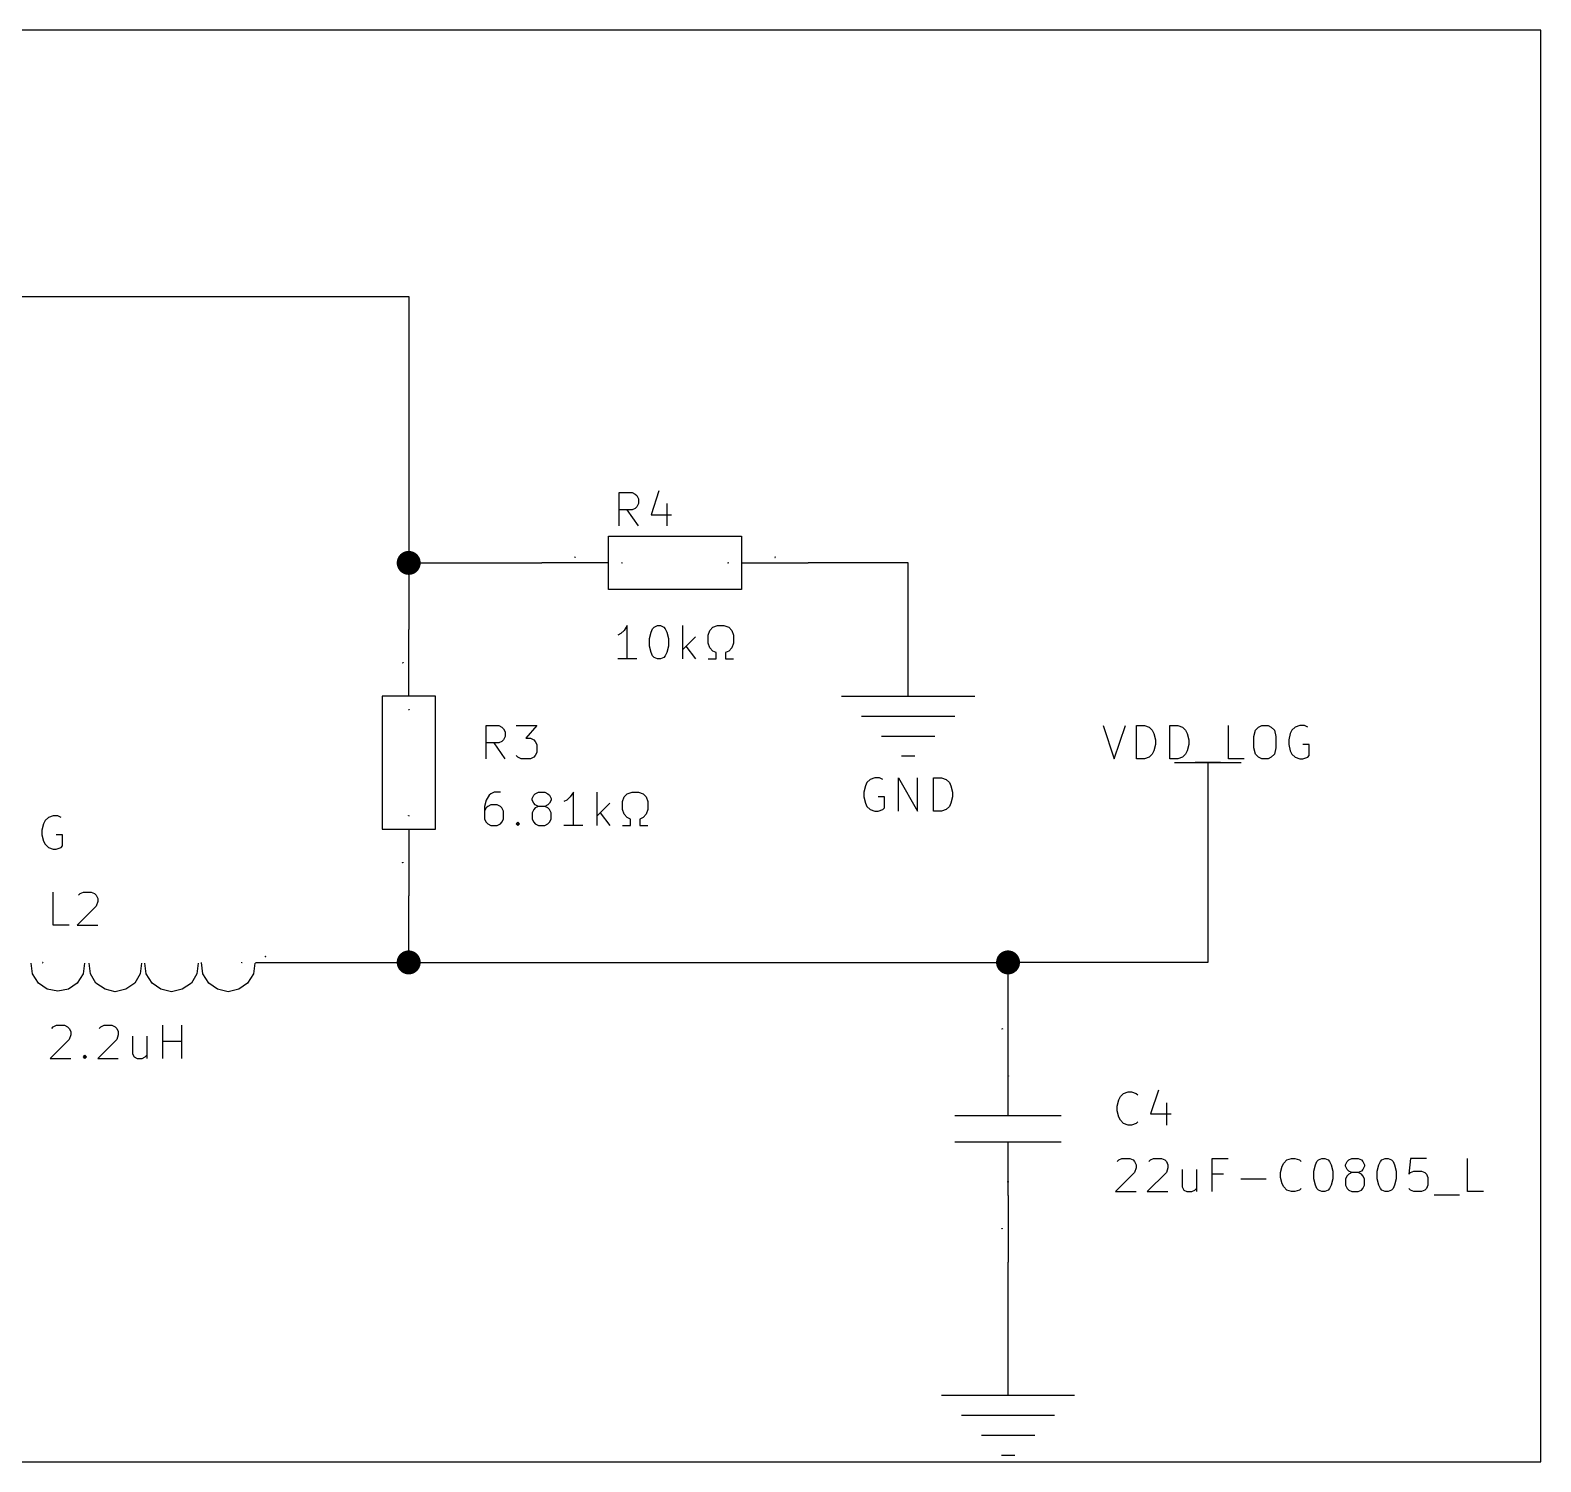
# Model space of a CAD drawing. Header units: millimetres. Extents: x 5 to 293, y -205 to -3.
# Drawn here: x 235.8 to 293.4, y -59.7 to -5.1 of the extents above; entities that cross this region are included whole.
import ezdxf

# ---------------------------------------------------------------- set-up
doc = ezdxf.new("R2010")
doc.units = ezdxf.units.MM
for name, color, linetype in [('GREENSIXTYFIVE', 129, 'CONTINUOUS'), ('LIGHTGREEN', 92, 'CONTINUOUS'), ('LIGHTMAGENTA', 212, 'CONTINUOUS'), ('LIGHTRED', 12, 'CONTINUOUS'), ('RED', 14, 'CONTINUOUS'), ('REDSIX', 19, 'CONTINUOUS')]:
    doc.layers.add(name, color=color, linetype=linetype)

msp = doc.modelspace()

# ---------------------------------------------------------------- linework, layer by layer
at = {"layer": 'GREENSIXTYFIVE', "linetype": 'CONTINUOUS'}
for p, q in [((258.2235, -23.9844), (258.2235, -22.7144)), ((258.2235, -22.7144), (258.7073, -22.7144)), ((258.2235, -23.9844), (258.2235, -22.7144)), ((258.2235, -22.7144), (258.7073, -22.7144)), ((258.7073, -22.7144), (258.8283, -22.7749)), ((258.7073, -22.7144), (258.8283, -22.7749)), ((258.8283, -22.7749), (258.8888, -22.8354)), ((258.8283, -22.7749), (258.8888, -22.8354)), ((258.8888, -22.8354), (258.9492, -22.9563)), ((258.8888, -22.8354), (258.9492, -22.9563)), ((258.9492, -22.9563), (258.9492, -23.1378)), ((258.9492, -22.9563), (258.9492, -23.1378)), ((259.7354, -22.654), (259.4331, -23.5611)), ((259.7354, -22.654), (259.4331, -23.5611)), ((258.7073, -23.3797), (258.2235, -23.3797)), ((258.7073, -23.3797), (258.2235, -23.3797)), ((258.9492, -23.9844), (258.5259, -23.3797)), ((258.9492, -23.9844), (258.5259, -23.3797)), ((258.8283, -23.3192), (258.7073, -23.3797)), ((258.8283, -23.3192), (258.7073, -23.3797)), ((258.8888, -23.2587), (258.8283, -23.3192)), ((258.8888, -23.2587), (258.8283, -23.3192)), ((258.9492, -23.1378), (258.8888, -23.2587)), ((258.9492, -23.1378), (258.8888, -23.2587)), ((259.4331, -23.5611), (260.2192, -23.5611)), ((259.4331, -23.5611), (260.2192, -23.5611)), ((260.0378, -23.1378), (260.0378, -23.9844)), ((260.0378, -23.1378), (260.0378, -23.9844)), ((258.3252, -25.3924), (258.3228, -25.3936)), ((258.3252, -25.3924), (258.3228, -25.3936)), ((258.3373, -25.4118), (258.3228, -25.4118)), ((258.3373, -25.4118), (258.3228, -25.4118)), ((258.3276, -25.39), (258.3252, -25.3924)), ((258.3276, -25.39), (258.3252, -25.3924)), ((258.33, -25.3864), (258.3276, -25.39)), ((258.33, -25.3864), (258.3276, -25.39)), ((258.33, -25.4118), (258.33, -25.3864)), ((258.33, -25.4118), (258.33, -25.3864)), ((262.3759, -25.3972), (262.3614, -25.4118)), ((262.3759, -25.3972), (262.3614, -25.4118)), ((262.3614, -25.4118), (262.3771, -25.4118)), ((262.3614, -25.4118), (262.3771, -25.4118)), ((262.3626, -25.3888), (262.3638, -25.3876)), ((262.3626, -25.3888), (262.3638, -25.3876)), ((262.3638, -25.3876), (262.3662, -25.3864)), ((262.3638, -25.3876), (262.3662, -25.3864)), ((262.3662, -25.3864), (262.3723, -25.3864)), ((262.3662, -25.3864), (262.3723, -25.3864)), ((262.3723, -25.3864), (262.3747, -25.3876)), ((262.3723, -25.3864), (262.3747, -25.3876)), ((262.3747, -25.3876), (262.3759, -25.3888)), ((262.3747, -25.3876), (262.3759, -25.3888)), ((262.3759, -25.3888), (262.3771, -25.3912)), ((262.3759, -25.3888), (262.3771, -25.3912)), ((262.3771, -25.3936), (262.3759, -25.3972)), ((262.3771, -25.3936), (262.3759, -25.3972)), ((262.3771, -25.3912), (262.3771, -25.3936)), ((262.3771, -25.3912), (262.3771, -25.3936)), ((258.284, -28.0968), (258.1631, -28.1573)), ((258.284, -28.0968), (258.1631, -28.1573)), ((258.405, -27.9759), (258.284, -28.0968)), ((258.405, -27.9759), (258.284, -28.0968)), ((258.5259, -27.7944), (258.405, -27.9759)), ((258.5259, -27.7944), (258.405, -27.9759)), ((258.5259, -29.0644), (258.5259, -27.7944)), ((258.5259, -29.0644), (258.5259, -27.7944)), ((259.3726, -28.2782), (259.433, -28.0363)), ((259.3726, -28.2782), (259.433, -28.0363)), ((259.433, -28.0363), (259.4935, -27.9154)), ((259.433, -28.0363), (259.4935, -27.9154)), ((259.4935, -27.9154), (259.554, -27.8549)), ((259.4935, -27.9154), (259.554, -27.8549)), ((259.554, -27.8549), (259.6749, -27.7944)), ((259.554, -27.8549), (259.6749, -27.7944)), ((259.6749, -27.7944), (259.7959, -27.7944)), ((259.6749, -27.7944), (259.7959, -27.7944)), ((259.7959, -27.7944), (259.9168, -27.8549)), ((259.7959, -27.7944), (259.9168, -27.8549)), ((259.9168, -27.8549), (259.9773, -27.9154)), ((259.9168, -27.8549), (259.9773, -27.9154)), ((259.9773, -27.9154), (260.0378, -28.0363)), ((259.9773, -27.9154), (260.0378, -28.0363)), ((260.0378, -28.0363), (260.0983, -28.2782)), ((260.0378, -28.0363), (260.0983, -28.2782)), ((260.6425, -29.0644), (260.6425, -27.7944)), ((260.6425, -29.0644), (260.6425, -27.7944)), ((261.1263, -28.2178), (260.6425, -28.7016)), ((261.1263, -28.2178), (260.6425, -28.7016)), ((261.6102, -28.1573), (261.6706, -27.9759)), ((261.6102, -28.1573), (261.6706, -27.9759)), ((261.6102, -28.4597), (261.6102, -28.1573)), ((261.6102, -28.4597), (261.6102, -28.1573)), ((261.6706, -27.9759), (261.7916, -27.8549)), ((261.6706, -27.9759), (261.7916, -27.8549)), ((261.7916, -27.8549), (261.973, -27.7944)), ((261.7916, -27.8549), (261.973, -27.7944)), ((261.973, -27.7944), (262.2149, -27.7944)), ((261.973, -27.7944), (262.2149, -27.7944)), ((262.2149, -27.7944), (262.3963, -27.8549)), ((262.2149, -27.7944), (262.3963, -27.8549)), ((262.3963, -27.8549), (262.5173, -27.9759)), ((262.3963, -27.8549), (262.5173, -27.9759)), ((262.5173, -27.9759), (262.5778, -28.1573)), ((262.5173, -27.9759), (262.5778, -28.1573)), ((262.5778, -28.1573), (262.5778, -28.4597)), ((262.5778, -28.1573), (262.5778, -28.4597)), ((259.3726, -28.5806), (259.3726, -28.2782)), ((259.3726, -28.5806), (259.3726, -28.2782)), ((259.433, -28.8225), (259.3726, -28.5806)), ((259.433, -28.8225), (259.3726, -28.5806)), ((260.0983, -28.5806), (260.0378, -28.8225)), ((260.0983, -28.5806), (260.0378, -28.8225)), ((260.0983, -28.2782), (260.0983, -28.5806)), ((260.0983, -28.2782), (260.0983, -28.5806)), ((260.7635, -28.5806), (261.1263, -29.0644)), ((260.7635, -28.5806), (261.1263, -29.0644)), ((261.6706, -28.6411), (261.6102, -28.4597)), ((261.6706, -28.6411), (261.6102, -28.4597)), ((261.7916, -28.762), (261.6706, -28.6411)), ((261.7916, -28.762), (261.6706, -28.6411)), ((261.9125, -28.8225), (261.7916, -28.762)), ((261.9125, -28.8225), (261.7916, -28.762)), ((262.3963, -28.762), (262.2754, -28.8225)), ((262.3963, -28.762), (262.2754, -28.8225)), ((262.5173, -28.6411), (262.3963, -28.762)), ((262.5173, -28.6411), (262.3963, -28.762)), ((262.5778, -28.4597), (262.5173, -28.6411)), ((262.5778, -28.4597), (262.5173, -28.6411)), ((258.8888, -29.0644), (258.1631, -29.0644)), ((258.8888, -29.0644), (258.1631, -29.0644)), ((259.4935, -28.9435), (259.433, -28.8225)), ((259.4935, -28.9435), (259.433, -28.8225)), ((259.554, -29.004), (259.4935, -28.9435)), ((259.554, -29.004), (259.4935, -28.9435)), ((259.6749, -29.0644), (259.554, -29.004)), ((259.6749, -29.0644), (259.554, -29.004)), ((259.7959, -29.0644), (259.6749, -29.0644)), ((259.7959, -29.0644), (259.6749, -29.0644)), ((259.9168, -29.004), (259.7959, -29.0644)), ((259.9168, -29.004), (259.7959, -29.0644)), ((259.9773, -28.9435), (259.9168, -29.004)), ((259.9773, -28.9435), (259.9168, -29.004)), ((260.0378, -28.8225), (259.9773, -28.9435)), ((260.0378, -28.8225), (259.9773, -28.9435)), ((261.6102, -29.0644), (261.9125, -29.0644)), ((261.6102, -29.0644), (261.9125, -29.0644)), ((261.9125, -29.0644), (261.9125, -28.8225)), ((261.9125, -29.0644), (261.9125, -28.8225)), ((262.2754, -28.8225), (262.2754, -29.0644)), ((262.2754, -28.8225), (262.2754, -29.0644)), ((262.2754, -29.0644), (262.5778, -29.0644)), ((262.2754, -29.0644), (262.5778, -29.0644)), ((250.2018, -31.0001), (250.1764, -31.0001)), ((250.1764, -31.0001), (250.18, -31.0025)), ((250.2018, -31.0001), (250.1764, -31.0001)), ((250.1764, -31.0001), (250.18, -31.0025)), ((250.18, -31.0025), (250.1824, -31.0049)), ((250.18, -31.0025), (250.1824, -31.0049)), ((250.1824, -31.0049), (250.1836, -31.0073)), ((250.1824, -31.0049), (250.1836, -31.0073)), ((250.2018, -30.9928), (250.2018, -31.0073)), ((250.2018, -30.9928), (250.2018, -31.0073)), ((253.1435, -32.8744), (253.1435, -31.6044)), ((253.1435, -31.6044), (253.6273, -31.6044)), ((253.1435, -32.8744), (253.1435, -31.6044)), ((253.1435, -31.6044), (253.6273, -31.6044)), ((253.6273, -31.6044), (253.7483, -31.6649)), ((253.6273, -31.6044), (253.7483, -31.6649)), ((253.7483, -31.6649), (253.8088, -31.7254)), ((253.7483, -31.6649), (253.8088, -31.7254)), ((254.2926, -31.6044), (255.0788, -31.6044)), ((254.2926, -31.6044), (255.0788, -31.6044)), ((255.0788, -31.6044), (254.6554, -32.0882)), ((255.0788, -31.6044), (254.6554, -32.0882)), ((276.6785, -31.6044), (277.1018, -32.8744)), ((277.1018, -32.8744), (277.5252, -31.6044)), ((277.9485, -32.8744), (277.9485, -31.6044)), ((277.9485, -31.6044), (278.2509, -31.6044)), ((278.2509, -31.6044), (278.4323, -31.6649)), ((278.4323, -31.6649), (278.5533, -31.7859)), ((279.2185, -32.8744), (279.2185, -31.6044)), ((279.2185, -31.6044), (279.5209, -31.6044)), ((279.5209, -31.6044), (279.7023, -31.6649)), ((279.7023, -31.6649), (279.8233, -31.7859)), ((281.4561, -32.8744), (281.4561, -31.6044)), ((282.4842, -31.7859), (282.6052, -31.6649)), ((282.6052, -31.6649), (282.7261, -31.6044)), ((282.7261, -31.6044), (282.968, -31.6044)), ((282.968, -31.6044), (283.089, -31.6649)), ((283.089, -31.6649), (283.2099, -31.7859)), ((283.9962, -31.6649), (283.8752, -31.7859)), ((284.1776, -31.6044), (283.9962, -31.6649)), ((284.359, -31.6044), (284.1776, -31.6044)), ((284.48, -31.6649), (284.359, -31.6044)), ((253.7483, -32.2092), (253.6273, -32.2697)), ((253.7483, -32.2092), (253.6273, -32.2697)), ((253.8088, -32.1487), (253.7483, -32.2092)), ((253.8088, -32.1487), (253.7483, -32.2092)), ((253.8088, -31.7254), (253.8692, -31.8463)), ((253.8088, -31.7254), (253.8692, -31.8463)), ((253.8692, -32.0278), (253.8088, -32.1487)), ((253.8692, -32.0278), (253.8088, -32.1487)), ((253.8692, -31.8463), (253.8692, -32.0278)), ((253.8692, -31.8463), (253.8692, -32.0278)), ((254.6554, -32.0882), (254.8369, -32.0882)), ((254.6554, -32.0882), (254.8369, -32.0882)), ((254.8369, -32.0882), (254.9578, -32.1487)), ((254.8369, -32.0882), (254.9578, -32.1487)), ((254.9578, -32.1487), (255.0183, -32.2092)), ((254.9578, -32.1487), (255.0183, -32.2092)), ((255.0183, -32.2092), (255.0788, -32.3301)), ((255.0183, -32.2092), (255.0788, -32.3301)), ((278.5533, -31.7859), (278.6138, -31.9068)), ((278.6138, -31.9068), (278.6742, -32.1487)), ((278.6742, -32.1487), (278.6742, -32.3301)), ((279.8233, -31.7859), (279.8838, -31.9068)), ((279.8838, -31.9068), (279.9442, -32.1487)), ((279.9442, -32.1487), (279.9442, -32.3301)), ((282.4238, -32.0278), (282.4842, -31.7859)), ((282.4238, -32.4511), (282.4238, -32.0278)), ((283.2099, -31.7859), (283.2704, -32.0278)), ((283.2704, -32.0278), (283.2704, -32.4511)), ((283.8147, -31.9068), (283.7543, -32.1487)), ((283.7543, -32.1487), (283.7543, -32.3301)), ((283.8752, -31.7859), (283.8147, -31.9068)), ((253.6273, -32.2697), (253.1435, -32.2697)), ((253.6273, -32.2697), (253.1435, -32.2697)), ((253.8692, -32.8744), (253.4459, -32.2697)), ((253.8692, -32.8744), (253.4459, -32.2697)), ((254.3531, -32.814), (254.2926, -32.7535)), ((254.3531, -32.814), (254.2926, -32.7535)), ((254.474, -32.8744), (254.3531, -32.814)), ((254.474, -32.8744), (254.3531, -32.814)), ((254.9578, -32.814), (254.8369, -32.8744)), ((254.9578, -32.814), (254.8369, -32.8744)), ((255.0183, -32.7535), (254.9578, -32.814)), ((255.0183, -32.7535), (254.9578, -32.814)), ((255.0788, -32.6325), (255.0183, -32.7535)), ((255.0788, -32.6325), (255.0183, -32.7535)), ((255.0788, -32.3301), (255.0788, -32.6325)), ((255.0788, -32.3301), (255.0788, -32.6325)), ((278.4323, -32.814), (278.2509, -32.8744)), ((278.5533, -32.693), (278.4323, -32.814)), ((278.6138, -32.572), (278.5533, -32.693)), ((278.6742, -32.3301), (278.6138, -32.572)), ((279.7023, -32.814), (279.5209, -32.8744)), ((279.8233, -32.693), (279.7023, -32.814)), ((279.8838, -32.572), (279.8233, -32.693)), ((279.9442, -32.3301), (279.8838, -32.572)), ((282.4842, -32.693), (282.4238, -32.4511)), ((282.6052, -32.814), (282.4842, -32.693)), ((282.7261, -32.8744), (282.6052, -32.814)), ((283.089, -32.814), (282.968, -32.8744)), ((283.2099, -32.693), (283.089, -32.814)), ((283.2704, -32.4511), (283.2099, -32.693)), ((283.7543, -32.3301), (283.8147, -32.572)), ((283.8147, -32.572), (283.8752, -32.693)), ((283.8752, -32.693), (283.9962, -32.814)), ((283.9962, -32.814), (284.1776, -32.8744)), ((284.5404, -32.3301), (284.2985, -32.3301)), ((284.2985, -32.8744), (284.48, -32.814)), ((284.48, -32.814), (284.5404, -32.7535)), ((284.5404, -32.7535), (284.5404, -32.3301)), ((254.8369, -32.8744), (254.474, -32.8744)), ((254.8369, -32.8744), (254.474, -32.8744)), ((278.2509, -32.8744), (277.9485, -32.8744)), ((279.5209, -32.8744), (279.2185, -32.8744)), ((280.1862, -32.9954), (281.1538, -32.9954)), ((282.0609, -32.8744), (281.4561, -32.8744)), ((282.968, -32.8744), (282.7261, -32.8744)), ((284.1776, -32.8744), (284.2985, -32.8744)), ((267.6071, -33.9016), (267.5467, -34.1435)), ((267.6676, -33.7807), (267.6071, -33.9016)), ((267.7886, -33.6597), (267.6676, -33.7807)), ((267.97, -33.5992), (267.7886, -33.6597)), ((268.1514, -33.5992), (267.97, -33.5992)), ((268.2724, -33.6597), (268.1514, -33.5992)), ((268.8771, -34.8692), (268.8771, -33.5992)), ((268.8771, -33.5992), (269.6028, -34.8692)), ((269.6028, -34.8692), (269.6028, -33.5992)), ((270.2076, -34.8692), (270.2076, -33.5992)), ((270.2076, -33.5992), (270.51, -33.5992)), ((270.51, -33.5992), (270.6914, -33.6597)), ((270.6914, -33.6597), (270.8124, -33.7807)), ((270.8124, -33.7807), (270.8729, -33.9016)), ((270.8729, -33.9016), (270.9333, -34.1435)), ((253.1435, -34.4468), (253.0831, -34.6887)), ((253.1435, -34.4468), (253.0831, -34.6887)), ((253.2645, -34.2654), (253.1435, -34.4468)), ((253.2645, -34.2654), (253.1435, -34.4468)), ((253.325, -34.2049), (253.2645, -34.2654)), ((253.325, -34.2049), (253.2645, -34.2654)), ((253.4459, -34.1444), (253.325, -34.2049)), ((253.4459, -34.1444), (253.325, -34.2049)), ((253.6878, -34.1444), (253.4459, -34.1444)), ((253.6878, -34.1444), (253.4459, -34.1444)), ((254.8974, -34.3863), (254.9578, -34.2654)), ((254.8974, -34.3863), (254.9578, -34.2654)), ((254.8974, -34.4468), (254.8974, -34.3863)), ((254.8974, -34.4468), (254.8974, -34.3863)), ((254.9578, -34.5678), (254.8974, -34.4468)), ((254.9578, -34.5678), (254.8974, -34.4468)), ((254.9578, -34.2654), (255.0183, -34.2049)), ((254.9578, -34.2654), (255.0183, -34.2049)), ((255.0183, -34.6282), (254.9578, -34.5678)), ((255.0183, -34.6282), (254.9578, -34.5678)), ((255.0183, -34.2049), (255.1393, -34.1444)), ((255.0183, -34.2049), (255.1393, -34.1444)), ((255.1393, -34.1444), (255.3812, -34.1444)), ((255.1393, -34.1444), (255.3812, -34.1444)), ((255.3812, -34.1444), (255.5021, -34.2049)), ((255.3812, -34.1444), (255.5021, -34.2049)), ((255.5021, -34.2049), (255.5626, -34.2654)), ((255.5021, -34.2049), (255.5626, -34.2654)), ((255.5626, -34.5678), (255.5021, -34.6282)), ((255.5626, -34.5678), (255.5021, -34.6282)), ((255.5626, -34.2654), (255.6231, -34.3863)), ((255.5626, -34.2654), (255.6231, -34.3863)), ((255.6231, -34.4468), (255.5626, -34.5678)), ((255.6231, -34.4468), (255.5626, -34.5678)), ((255.6231, -34.3863), (255.6231, -34.4468)), ((255.6231, -34.3863), (255.6231, -34.4468)), ((256.2278, -34.4468), (256.1069, -34.5073)), ((256.2278, -34.4468), (256.1069, -34.5073)), ((256.3488, -34.3259), (256.2278, -34.4468)), ((256.3488, -34.3259), (256.2278, -34.4468)), ((256.4697, -34.1444), (256.3488, -34.3259)), ((256.4697, -34.1444), (256.3488, -34.3259)), ((256.4697, -35.4144), (256.4697, -34.1444)), ((256.4697, -35.4144), (256.4697, -34.1444)), ((257.3768, -35.4144), (257.3768, -34.1444)), ((257.3768, -35.4144), (257.3768, -34.1444)), ((257.8606, -34.5678), (257.3768, -35.0516)), ((257.8606, -34.5678), (257.3768, -35.0516)), ((258.3445, -34.5073), (258.4049, -34.3259)), ((258.3445, -34.5073), (258.4049, -34.3259)), ((258.3445, -34.8097), (258.3445, -34.5073)), ((258.3445, -34.8097), (258.3445, -34.5073)), ((258.4049, -34.3259), (258.5259, -34.2049)), ((258.4049, -34.3259), (258.5259, -34.2049)), ((258.5259, -34.2049), (258.7073, -34.1444)), ((258.5259, -34.2049), (258.7073, -34.1444)), ((258.7073, -34.1444), (258.9492, -34.1444)), ((258.7073, -34.1444), (258.9492, -34.1444)), ((258.9492, -34.1444), (259.1306, -34.2049)), ((258.9492, -34.1444), (259.1306, -34.2049)), ((259.1306, -34.2049), (259.2516, -34.3259)), ((259.1306, -34.2049), (259.2516, -34.3259)), ((259.2516, -34.3259), (259.3121, -34.5073)), ((259.2516, -34.3259), (259.3121, -34.5073)), ((259.3121, -34.5073), (259.3121, -34.8097)), ((259.3121, -34.5073), (259.3121, -34.8097)), ((267.5467, -34.1435), (267.5467, -34.3249)), ((267.5467, -34.3249), (267.6071, -34.5668)), ((267.6071, -34.5668), (267.6676, -34.6878)), ((268.3328, -34.3249), (268.0909, -34.3249)), ((268.3328, -34.7483), (268.3328, -34.3249)), ((270.8729, -34.5668), (270.8124, -34.6878)), ((270.9333, -34.3249), (270.8729, -34.5668)), ((270.9333, -34.1435), (270.9333, -34.3249)), ((250.1764, -35.0374), (250.1776, -35.035)), ((250.1764, -35.0374), (250.1776, -35.035)), ((250.1764, -35.0435), (250.1764, -35.0374)), ((250.1764, -35.0435), (250.1764, -35.0374)), ((250.1776, -35.0459), (250.1764, -35.0435)), ((250.1776, -35.0459), (250.1764, -35.0435)), ((250.1776, -35.035), (250.1788, -35.0338)), ((250.1776, -35.035), (250.1788, -35.0338)), ((250.1788, -35.0471), (250.1776, -35.0459)), ((250.1788, -35.0471), (250.1776, -35.0459)), ((250.1788, -35.0338), (250.1812, -35.0326)), ((250.1788, -35.0338), (250.1812, -35.0326)), ((250.1812, -35.0326), (250.1836, -35.0326)), ((250.1812, -35.0326), (250.1836, -35.0326)), ((250.1836, -35.0326), (250.1872, -35.0338)), ((250.1836, -35.0326), (250.1872, -35.0338)), ((250.1872, -35.0338), (250.2018, -35.0483)), ((250.1872, -35.0338), (250.2018, -35.0483)), ((250.2018, -35.0483), (250.2018, -35.0326)), ((250.2018, -35.0483), (250.2018, -35.0326)), ((253.0831, -34.6887), (253.0831, -35.1725)), ((253.0831, -34.6887), (253.0831, -35.1725)), ((253.1435, -34.7492), (253.0831, -34.8701)), ((253.1435, -34.7492), (253.0831, -34.8701)), ((253.204, -34.6887), (253.1435, -34.7492)), ((253.204, -34.6887), (253.1435, -34.7492)), ((253.325, -34.6282), (253.204, -34.6887)), ((253.325, -34.6282), (253.204, -34.6887)), ((253.5669, -34.6282), (253.325, -34.6282)), ((253.5669, -34.6282), (253.325, -34.6282)), ((253.6878, -34.6887), (253.5669, -34.6282)), ((253.6878, -34.6887), (253.5669, -34.6282)), ((253.7483, -34.7492), (253.6878, -34.6887)), ((253.7483, -34.7492), (253.6878, -34.6887)), ((253.8088, -34.8701), (253.7483, -34.7492)), ((253.8088, -34.8701), (253.7483, -34.7492)), ((253.8088, -35.1725), (253.8088, -34.8701)), ((253.8088, -35.1725), (253.8088, -34.8701)), ((254.9578, -34.8097), (254.8974, -34.9306)), ((254.9578, -34.8097), (254.8974, -34.9306)), ((254.8974, -34.9306), (254.8974, -35.1725)), ((254.8974, -34.9306), (254.8974, -35.1725)), ((255.0183, -34.7492), (254.9578, -34.8097)), ((255.0183, -34.7492), (254.9578, -34.8097)), ((255.1393, -34.6887), (255.0183, -34.6282)), ((255.1393, -34.6887), (255.0183, -34.6282)), ((255.1393, -34.6887), (255.0183, -34.7492)), ((255.1393, -34.6887), (255.0183, -34.7492)), ((255.3812, -34.6887), (255.1393, -34.6887)), ((255.3812, -34.6887), (255.1393, -34.6887)), ((255.5021, -34.6282), (255.3812, -34.6887)), ((255.5021, -34.6282), (255.3812, -34.6887)), ((255.5021, -34.7492), (255.3812, -34.6887)), ((255.5021, -34.7492), (255.3812, -34.6887)), ((255.5626, -34.8097), (255.5021, -34.7492)), ((255.5626, -34.8097), (255.5021, -34.7492)), ((255.6231, -34.9306), (255.5626, -34.8097)), ((255.6231, -34.9306), (255.5626, -34.8097)), ((255.6231, -35.1725), (255.6231, -34.9306)), ((255.6231, -35.1725), (255.6231, -34.9306)), ((257.4978, -34.9306), (257.8606, -35.4144)), ((257.4978, -34.9306), (257.8606, -35.4144)), ((258.4049, -34.9911), (258.3445, -34.8097)), ((258.4049, -34.9911), (258.3445, -34.8097)), ((258.5259, -35.112), (258.4049, -34.9911)), ((258.5259, -35.112), (258.4049, -34.9911)), ((258.6468, -35.1725), (258.5259, -35.112)), ((258.6468, -35.1725), (258.5259, -35.112)), ((259.1306, -35.112), (259.0097, -35.1725)), ((259.1306, -35.112), (259.0097, -35.1725)), ((259.2516, -34.9911), (259.1306, -35.112)), ((259.2516, -34.9911), (259.1306, -35.112)), ((259.3121, -34.8097), (259.2516, -34.9911)), ((259.3121, -34.8097), (259.2516, -34.9911)), ((267.6676, -34.6878), (267.7886, -34.8088)), ((267.7886, -34.8088), (267.97, -34.8692)), ((267.97, -34.8692), (268.0909, -34.8692)), ((268.0909, -34.8692), (268.2724, -34.8088)), ((268.2724, -34.8088), (268.3328, -34.7483)), ((270.51, -34.8692), (270.2076, -34.8692)), ((270.6914, -34.8088), (270.51, -34.8692)), ((270.8124, -34.6878), (270.6914, -34.8088)), ((253.0831, -35.1725), (253.1435, -35.2935)), ((253.0831, -35.1725), (253.1435, -35.2935)), ((253.1435, -35.2935), (253.204, -35.354)), ((253.1435, -35.2935), (253.204, -35.354)), ((253.204, -35.354), (253.325, -35.4144)), ((253.204, -35.354), (253.325, -35.4144)), ((253.325, -35.4144), (253.5669, -35.4144)), ((253.325, -35.4144), (253.5669, -35.4144)), ((253.5669, -35.4144), (253.6878, -35.354)), ((253.5669, -35.4144), (253.6878, -35.354)), ((253.6878, -35.354), (253.7483, -35.2935)), ((253.6878, -35.354), (253.7483, -35.2935)), ((253.7483, -35.2935), (253.8088, -35.1725)), ((253.7483, -35.2935), (253.8088, -35.1725)), ((254.2926, -35.354), (254.353, -35.2935)), ((254.2926, -35.354), (254.353, -35.2935)), ((254.353, -35.4144), (254.2926, -35.354)), ((254.353, -35.4144), (254.2926, -35.354)), ((254.353, -35.2935), (254.4135, -35.354)), ((254.353, -35.2935), (254.353, -35.4144)), ((254.353, -35.2935), (254.4135, -35.354)), ((254.353, -35.2935), (254.353, -35.4144)), ((254.4135, -35.354), (254.353, -35.4144)), ((254.4135, -35.354), (254.353, -35.4144)), ((254.8974, -35.1725), (254.9578, -35.2935)), ((254.8974, -35.1725), (254.9578, -35.2935)), ((254.9578, -35.2935), (255.0183, -35.354)), ((254.9578, -35.2935), (255.0183, -35.354)), ((255.0183, -35.354), (255.1393, -35.4144)), ((255.0183, -35.354), (255.1393, -35.4144)), ((255.1393, -35.4144), (255.3812, -35.4144)), ((255.1393, -35.4144), (255.3812, -35.4144)), ((255.3812, -35.4144), (255.5021, -35.354)), ((255.3812, -35.4144), (255.5021, -35.354)), ((255.5021, -35.354), (255.5626, -35.2935)), ((255.5021, -35.354), (255.5626, -35.2935)), ((255.5626, -35.2935), (255.6231, -35.1725)), ((255.5626, -35.2935), (255.6231, -35.1725)), ((256.8326, -35.4144), (256.1069, -35.4144)), ((256.8326, -35.4144), (256.1069, -35.4144)), ((258.3445, -35.4144), (258.6468, -35.4144)), ((258.3445, -35.4144), (258.6468, -35.4144)), ((258.6468, -35.4144), (258.6468, -35.1725)), ((258.6468, -35.4144), (258.6468, -35.1725)), ((259.0097, -35.1725), (259.0097, -35.4144)), ((259.0097, -35.1725), (259.0097, -35.4144)), ((259.0097, -35.4144), (259.3121, -35.4144)), ((259.0097, -35.4144), (259.3121, -35.4144)), ((236.6335, -39.2244), (236.6335, -37.9544)), ((237.6012, -38.0754), (237.6616, -38.0149)), ((237.6616, -38.0149), (237.7826, -37.9544)), ((237.7826, -37.9544), (238.085, -37.9544)), ((238.085, -37.9544), (238.2059, -38.0149)), ((238.2059, -38.0149), (238.2664, -38.0754)), ((238.2664, -38.4987), (237.5407, -39.2244)), ((238.2664, -38.0754), (238.3269, -38.1963)), ((238.3269, -38.3173), (238.2664, -38.4987)), ((238.3269, -38.1963), (238.3269, -38.3173)), ((237.2383, -39.2244), (236.6335, -39.2244)), ((237.5407, -39.2244), (238.3269, -39.2244)), ((236.2381, -40.6372), (236.2236, -40.6518)), ((236.2236, -40.6518), (236.2393, -40.6518)), ((236.2248, -40.6288), (236.226, -40.6276)), ((236.226, -40.6276), (236.2284, -40.6264)), ((236.2284, -40.6264), (236.2345, -40.6264)), ((236.2345, -40.6264), (236.2369, -40.6276)), ((236.2369, -40.6276), (236.2381, -40.6288)), ((236.2381, -40.6288), (236.2393, -40.6312)), ((236.2393, -40.6336), (236.2381, -40.6372)), ((236.2393, -40.6312), (236.2393, -40.6336)), ((243.823, -40.6324), (243.8206, -40.6336)), ((243.8351, -40.6518), (243.8206, -40.6518)), ((243.8254, -40.63), (243.823, -40.6324)), ((243.8278, -40.6264), (243.8254, -40.63)), ((243.8278, -40.6518), (243.8278, -40.6264)), ((236.5731, -43.1554), (236.6335, -43.0949)), ((236.6335, -43.0949), (236.7545, -43.0344)), ((236.7545, -43.0344), (237.0569, -43.0344)), ((237.0569, -43.0344), (237.1778, -43.0949)), ((237.1778, -43.0949), (237.2383, -43.1554)), ((237.2383, -43.1554), (237.2988, -43.2763)), ((238.3874, -43.1554), (238.4478, -43.0949)), ((238.4478, -43.0949), (238.5688, -43.0344)), ((238.5688, -43.0344), (238.8712, -43.0344)), ((238.8712, -43.0344), (238.9921, -43.0949)), ((238.9921, -43.0949), (239.0526, -43.1554)), ((239.0526, -43.1554), (239.1131, -43.2763)), ((240.8063, -44.3044), (240.8063, -43.0344)), ((241.532, -44.3044), (241.532, -43.0344)), ((237.2383, -43.5787), (236.5126, -44.3044)), ((237.2988, -43.3973), (237.2383, -43.5787)), ((237.2988, -43.2763), (237.2988, -43.3973)), ((239.0526, -43.5787), (238.3269, -44.3044)), ((239.1131, -43.3973), (239.0526, -43.5787)), ((239.1131, -43.2763), (239.1131, -43.3973)), ((239.6573, -43.4578), (239.6573, -44.123)), ((240.2016, -43.4578), (240.2016, -44.3044)), ((240.8063, -43.6392), (241.532, -43.6392)), ((236.5126, -44.3044), (237.2988, -44.3044)), ((237.7826, -44.244), (237.843, -44.1835)), ((237.843, -44.3044), (237.7826, -44.244)), ((237.843, -44.1835), (237.9035, -44.244)), ((237.843, -44.1835), (237.843, -44.3044)), ((237.9035, -44.244), (237.843, -44.3044)), ((238.3269, -44.3044), (239.1131, -44.3044)), ((239.6573, -44.123), (239.7178, -44.244)), ((239.7178, -44.244), (239.8388, -44.3044)), ((239.8388, -44.3044), (240.0202, -44.3044)), ((240.0202, -44.3044), (240.1411, -44.244)), ((240.1411, -44.244), (240.2016, -44.1835)), ((273.0618, -44.9701), (273.0364, -44.9701)), ((273.0364, -44.9701), (273.04, -44.9725)), ((273.04, -44.9725), (273.0424, -44.9749)), ((273.0424, -44.9749), (273.0436, -44.9773)), ((273.0618, -44.9628), (273.0618, -44.9773)), ((278.7854, -45.514), (278.4831, -46.4211)), ((277.2131, -46.1187), (277.2735, -45.8768)), ((277.2735, -45.8768), (277.334, -45.7559)), ((277.334, -45.7559), (277.455, -45.6349)), ((277.455, -45.6349), (277.6364, -45.5744)), ((277.6364, -45.5744), (277.7573, -45.5744)), ((277.7573, -45.5744), (277.9388, -45.6349)), ((277.9388, -45.6349), (277.9992, -45.6954)), ((279.0878, -45.9978), (279.0878, -46.8444)), ((277.2131, -46.3001), (277.2131, -46.1187)), ((277.2735, -46.542), (277.2131, -46.3001)), ((277.334, -46.663), (277.2735, -46.542)), ((277.455, -46.784), (277.334, -46.663)), ((278.4831, -46.4211), (279.2692, -46.4211)), ((277.6364, -46.8444), (277.455, -46.784)), ((277.7573, -46.8444), (277.6364, -46.8444)), ((277.9388, -46.784), (277.7573, -46.8444)), ((277.9992, -46.7235), (277.9388, -46.784)), ((277.2131, -48.2354), (277.2735, -48.1749)), ((277.2735, -48.1749), (277.3945, -48.1144)), ((277.3945, -48.1144), (277.6969, -48.1144)), ((277.6969, -48.1144), (277.8178, -48.1749)), ((277.8178, -48.1749), (277.8783, -48.2354)), ((277.8783, -48.2354), (277.9388, -48.3563)), ((277.9388, -48.3563), (277.9388, -48.4773)), ((278.4226, -48.2354), (278.483, -48.1749)), ((278.483, -48.1749), (278.604, -48.1144)), ((278.604, -48.1144), (278.9064, -48.1144)), ((278.9064, -48.1144), (279.0273, -48.1749)), ((279.0273, -48.1749), (279.0878, -48.2354)), ((279.0878, -48.2354), (279.1483, -48.3563)), ((279.1483, -48.3563), (279.1483, -48.4773)), ((280.8415, -49.3844), (280.8415, -48.1144)), ((280.8415, -48.1144), (281.4463, -48.1144)), ((283.5025, -48.4168), (283.563, -48.2959)), ((283.563, -48.2959), (283.684, -48.1749)), ((283.684, -48.1749), (283.8654, -48.1144)), ((283.8654, -48.1144), (283.9863, -48.1144)), ((283.9863, -48.1144), (284.1678, -48.1749)), ((284.1678, -48.1749), (284.2282, -48.2354)), ((284.7121, -48.5982), (284.7725, -48.3563)), ((284.7725, -48.3563), (284.833, -48.2354)), ((284.833, -48.2354), (284.8935, -48.1749)), ((284.8935, -48.1749), (285.0144, -48.1144)), ((285.0144, -48.1144), (285.1354, -48.1144)), ((285.1354, -48.1144), (285.2563, -48.1749)), ((285.2563, -48.1749), (285.3168, -48.2354)), ((285.3168, -48.2354), (285.3773, -48.3563)), ((285.3773, -48.3563), (285.4378, -48.5982)), ((285.9216, -48.3563), (285.982, -48.2354)), ((285.9216, -48.4168), (285.9216, -48.3563)), ((285.982, -48.2354), (286.0425, -48.1749)), ((286.0425, -48.1749), (286.1635, -48.1144)), ((286.1635, -48.1144), (286.4054, -48.1144)), ((286.4054, -48.1144), (286.5263, -48.1749)), ((286.5263, -48.1749), (286.5868, -48.2354)), ((286.5868, -48.2354), (286.6473, -48.3563)), ((286.6473, -48.3563), (286.6473, -48.4168)), ((287.1311, -48.5982), (287.1915, -48.3563)), ((287.1915, -48.3563), (287.252, -48.2354)), ((287.252, -48.2354), (287.3125, -48.1749)), ((287.3125, -48.1749), (287.4334, -48.1144)), ((287.4334, -48.1144), (287.5544, -48.1144)), ((287.5544, -48.1144), (287.6753, -48.1749)), ((287.6753, -48.1749), (287.7358, -48.2354)), ((287.7358, -48.2354), (287.7963, -48.3563)), ((287.7963, -48.3563), (287.8568, -48.5982)), ((288.401, -48.1144), (288.3406, -48.7192)), ((289.0058, -48.1144), (288.401, -48.1144)), ((290.5781, -49.3844), (290.5781, -48.1144)), ((277.8783, -48.6587), (277.1526, -49.3844)), ((277.9388, -48.4773), (277.8783, -48.6587)), ((279.0878, -48.6587), (278.3621, -49.3844)), ((279.1483, -48.4773), (279.0878, -48.6587)), ((279.6925, -48.5378), (279.6925, -49.203)), ((280.2368, -48.5378), (280.2368, -49.3844)), ((281.2649, -48.7192), (280.8415, -48.7192)), ((281.9301, -48.9006), (282.8978, -48.9006)), ((283.4421, -48.6587), (283.5025, -48.4168)), ((283.4421, -48.8401), (283.4421, -48.6587)), ((283.5025, -49.082), (283.4421, -48.8401)), ((284.7121, -48.9006), (284.7121, -48.5982)), ((284.7725, -49.1425), (284.7121, -48.9006)), ((285.4378, -48.9006), (285.3773, -49.1425)), ((285.4378, -48.5982), (285.4378, -48.9006)), ((285.982, -48.5378), (285.9216, -48.4168)), ((285.982, -48.7797), (285.9216, -48.9006)), ((285.9216, -48.9006), (285.9216, -49.1425)), ((286.0425, -48.5982), (285.982, -48.5378)), ((286.0425, -48.7192), (285.982, -48.7797)), ((286.1635, -48.6587), (286.0425, -48.5982)), ((286.1635, -48.6587), (286.0425, -48.7192)), ((286.4054, -48.6587), (286.1635, -48.6587)), ((286.5263, -48.5982), (286.4054, -48.6587)), ((286.5263, -48.7192), (286.4054, -48.6587)), ((286.5868, -48.5378), (286.5263, -48.5982)), ((286.5868, -48.7797), (286.5263, -48.7192)), ((286.6473, -48.4168), (286.5868, -48.5378)), ((286.6473, -48.9006), (286.5868, -48.7797)), ((286.6473, -49.1425), (286.6473, -48.9006)), ((287.1311, -48.9006), (287.1311, -48.5982)), ((287.1915, -49.1425), (287.1311, -48.9006)), ((287.8568, -48.9006), (287.7963, -49.1425)), ((287.8568, -48.5982), (287.8568, -48.9006)), ((288.3406, -48.7192), (288.401, -48.6587)), ((288.401, -48.6587), (288.522, -48.5982)), ((288.522, -48.5982), (288.8244, -48.5982)), ((288.8244, -48.5982), (288.9453, -48.6587)), ((288.9453, -48.6587), (289.0058, -48.7192)), ((289.0058, -48.7192), (289.0663, -48.8401)), ((289.0663, -48.8401), (289.0663, -49.1425)), ((273.0364, -49.0074), (273.0376, -49.005)), ((273.0364, -49.0135), (273.0364, -49.0074)), ((273.0376, -49.0159), (273.0364, -49.0135)), ((273.0376, -49.005), (273.0388, -49.0038)), ((273.0388, -49.0171), (273.0376, -49.0159)), ((273.0388, -49.0038), (273.0412, -49.0026)), ((273.0412, -49.0026), (273.0436, -49.0026)), ((273.0436, -49.0026), (273.0472, -49.0038)), ((273.0472, -49.0038), (273.0618, -49.0183)), ((273.0618, -49.0183), (273.0618, -49.0026)), ((277.1526, -49.3844), (277.9388, -49.3844)), ((278.3621, -49.3844), (279.1483, -49.3844)), ((279.6925, -49.203), (279.753, -49.324)), ((279.753, -49.324), (279.874, -49.3844)), ((279.874, -49.3844), (280.0554, -49.3844)), ((280.0554, -49.3844), (280.1763, -49.324)), ((280.1763, -49.324), (280.2368, -49.2635)), ((283.563, -49.203), (283.5025, -49.082)), ((283.684, -49.324), (283.563, -49.203)), ((283.8654, -49.3844), (283.684, -49.324)), ((283.9863, -49.3844), (283.8654, -49.3844)), ((284.1678, -49.324), (283.9863, -49.3844)), ((284.2282, -49.2635), (284.1678, -49.324)), ((284.833, -49.2635), (284.7725, -49.1425)), ((284.8935, -49.324), (284.833, -49.2635)), ((285.0144, -49.3844), (284.8935, -49.324)), ((285.1354, -49.3844), (285.0144, -49.3844)), ((285.2563, -49.324), (285.1354, -49.3844)), ((285.3168, -49.2635), (285.2563, -49.324)), ((285.3773, -49.1425), (285.3168, -49.2635)), ((285.9216, -49.1425), (285.982, -49.2635)), ((285.982, -49.2635), (286.0425, -49.324)), ((286.0425, -49.324), (286.1635, -49.3844)), ((286.1635, -49.3844), (286.4054, -49.3844)), ((286.4054, -49.3844), (286.5263, -49.324)), ((286.5263, -49.324), (286.5868, -49.2635)), ((286.5868, -49.2635), (286.6473, -49.1425)), ((287.252, -49.2635), (287.1915, -49.1425)), ((287.3125, -49.324), (287.252, -49.2635)), ((287.4334, -49.3844), (287.3125, -49.324)), ((287.5544, -49.3844), (287.4334, -49.3844)), ((287.6753, -49.324), (287.5544, -49.3844)), ((287.7358, -49.2635), (287.6753, -49.324)), ((287.7963, -49.1425), (287.7358, -49.2635)), ((288.401, -49.324), (288.3406, -49.2635)), ((288.522, -49.3844), (288.401, -49.324)), ((288.8244, -49.3844), (288.522, -49.3844)), ((288.9453, -49.324), (288.8244, -49.3844)), ((289.0058, -49.2635), (288.9453, -49.324)), ((289.0663, -49.1425), (289.0058, -49.2635)), ((289.3082, -49.5054), (290.2758, -49.5054)), ((291.1829, -49.3844), (290.5781, -49.3844))]:
    msp.add_line(p, q, dxfattribs=at)
at = {"layer": 'LIGHTGREEN', "linetype": 'CONTINUOUS'}
for p, q in [((199.39, -15.24), (250.19, -15.24)), ((250.19, -15.24), (250.19, -25.4)), ((250.19, -25.4), (250.19, -27.94)), ((250.19, -25.4), (255.27, -25.4)), ((269.24, -25.4), (265.43, -25.4)), ((269.24, -27.94), (269.24, -25.4)), ((280.67, -35.56), (280.67, -40.64)), ((250.19, -40.64), (250.19, -38.1)), ((245.11, -40.64), (250.19, -40.64)), ((250.19, -40.64), (273.05, -40.64)), ((280.67, -40.64), (273.05, -40.64)), ((273.05, -41.91), (273.05, -40.64)), ((273.05, -54.61), (273.05, -52.07))]:
    msp.add_line(p, q, dxfattribs=at)
at = {"layer": 'LIGHTGREEN', "const_width": 0.4572}
for points in [[(249.9614, -25.4, 1), (250.4186, -25.4, 1)], [(249.9614, -40.64, 1), (250.4186, -40.64, 1)], [(272.8214, -40.64, 1), (273.2786, -40.64, 1)]]:
    msp.add_lwpolyline(points, format="xyb", close=True, dxfattribs=at)
at = {"layer": 'LIGHTMAGENTA', "linetype": 'CONTINUOUS'}
for p, q in [((293.37, -5.08), (182.88, -5.08)), ((293.37, -59.69), (293.37, -5.08)), ((182.88, -59.69), (293.37, -59.69))]:
    msp.add_line(p, q, dxfattribs=at)
at = {"layer": 'LIGHTRED', "linetype": 'CONTINUOUS'}
for p, q in [((256.5351, -25.1743), (256.5327, -25.1755)), ((256.5351, -25.1743), (256.5327, -25.1755)), ((256.5472, -25.1937), (256.5327, -25.1937)), ((256.5472, -25.1937), (256.5327, -25.1937)), ((256.5375, -25.1719), (256.5351, -25.1743)), ((256.5375, -25.1719), (256.5351, -25.1743)), ((256.5399, -25.1683), (256.5375, -25.1719)), ((256.5399, -25.1683), (256.5375, -25.1719)), ((256.5399, -25.1937), (256.5399, -25.1683)), ((256.5399, -25.1937), (256.5399, -25.1683)), ((264.166, -25.1791), (264.1515, -25.1937)), ((264.166, -25.1791), (264.1515, -25.1937)), ((264.1515, -25.1937), (264.1672, -25.1937)), ((264.1515, -25.1937), (264.1672, -25.1937)), ((264.1527, -25.1707), (264.1539, -25.1695)), ((264.1527, -25.1707), (264.1539, -25.1695)), ((264.1539, -25.1695), (264.1563, -25.1683)), ((264.1539, -25.1695), (264.1563, -25.1683)), ((264.1563, -25.1683), (264.1624, -25.1683)), ((264.1563, -25.1683), (264.1624, -25.1683)), ((264.1624, -25.1683), (264.1648, -25.1695)), ((264.1624, -25.1683), (264.1648, -25.1695)), ((264.1648, -25.1695), (264.166, -25.1707)), ((264.1648, -25.1695), (264.166, -25.1707)), ((264.166, -25.1707), (264.1672, -25.1731)), ((264.166, -25.1707), (264.1672, -25.1731)), ((264.1672, -25.1755), (264.166, -25.1791)), ((264.1672, -25.1755), (264.166, -25.1791)), ((264.1672, -25.1731), (264.1672, -25.1755)), ((264.1672, -25.1731), (264.1672, -25.1755)), ((249.9837, -29.21), (249.9583, -29.21)), ((249.9583, -29.21), (249.9619, -29.2124)), ((249.9837, -29.21), (249.9583, -29.21)), ((249.9583, -29.21), (249.9619, -29.2124)), ((249.9619, -29.2124), (249.9643, -29.2148)), ((249.9619, -29.2124), (249.9643, -29.2148)), ((249.9643, -29.2148), (249.9655, -29.2172)), ((249.9643, -29.2148), (249.9655, -29.2172)), ((249.9837, -29.2027), (249.9837, -29.2172)), ((249.9837, -29.2027), (249.9837, -29.2172)), ((249.9583, -36.8275), (249.9595, -36.8251)), ((249.9583, -36.8275), (249.9595, -36.8251)), ((249.9583, -36.8336), (249.9583, -36.8275)), ((249.9583, -36.8336), (249.9583, -36.8275)), ((249.9595, -36.836), (249.9583, -36.8336)), ((249.9595, -36.836), (249.9583, -36.8336)), ((249.9595, -36.8251), (249.9607, -36.8239)), ((249.9595, -36.8251), (249.9607, -36.8239)), ((249.9607, -36.8372), (249.9595, -36.836)), ((249.9607, -36.8372), (249.9595, -36.836)), ((249.9607, -36.8239), (249.9631, -36.8227)), ((249.9607, -36.8239), (249.9631, -36.8227)), ((249.9631, -36.8227), (249.9655, -36.8227)), ((249.9631, -36.8227), (249.9655, -36.8227)), ((249.9655, -36.8227), (249.9691, -36.8239)), ((249.9655, -36.8227), (249.9691, -36.8239)), ((249.9691, -36.8239), (249.9837, -36.8384)), ((249.9691, -36.8239), (249.9837, -36.8384)), ((249.9837, -36.8384), (249.9837, -36.8227)), ((249.9837, -36.8384), (249.9837, -36.8227)), ((244.7241, -40.4143), (244.7217, -40.4155)), ((244.7362, -40.4337), (244.7217, -40.4337)), ((244.7265, -40.4119), (244.7241, -40.4143)), ((244.7289, -40.4083), (244.7265, -40.4119)), ((244.7289, -40.4337), (244.7289, -40.4083)), ((272.8437, -43.18), (272.8183, -43.18)), ((272.8183, -43.18), (272.8219, -43.1824)), ((272.8219, -43.1824), (272.8243, -43.1848)), ((272.8243, -43.1848), (272.8255, -43.1872)), ((272.8437, -43.1727), (272.8437, -43.1872)), ((272.8183, -50.7975), (272.8195, -50.7951)), ((272.8183, -50.8036), (272.8183, -50.7975)), ((272.8195, -50.806), (272.8183, -50.8036)), ((272.8195, -50.7951), (272.8207, -50.7939)), ((272.8207, -50.8072), (272.8195, -50.806)), ((272.8207, -50.7939), (272.8231, -50.7927)), ((272.8231, -50.7927), (272.8255, -50.7927)), ((272.8255, -50.7927), (272.8291, -50.7939)), ((272.8291, -50.7939), (272.8437, -50.8084)), ((272.8437, -50.8084), (272.8437, -50.7927))]:
    msp.add_line(p, q, dxfattribs=at)
at = {"layer": 'RED', "linetype": 'CONTINUOUS'}
for p, q in [((257.81, -26.416), (257.81, -24.384)), ((257.81, -24.384), (262.89, -24.384)), ((262.89, -24.384), (262.89, -26.416)), ((257.81, -25.4), (255.27, -25.4)), ((257.81, -25.4), (255.27, -25.4)), ((262.89, -25.4), (265.43, -25.4)), ((262.89, -25.4), (265.43, -25.4)), ((262.89, -26.416), (257.81, -26.416)), ((250.19, -30.48), (250.19, -27.94)), ((250.19, -30.48), (250.19, -27.94)), ((269.24, -30.48), (269.24, -27.94)), ((249.174, -30.48), (249.174, -35.56)), ((251.206, -30.48), (249.174, -30.48)), ((251.206, -35.56), (251.206, -30.48)), ((266.7, -30.48), (271.78, -30.48)), ((267.462, -31.242), (271.018, -31.242)), ((268.224, -32.004), (270.256, -32.004)), ((268.986, -32.766), (269.494, -32.766)), ((279.4, -33.02), (281.94, -33.02)), ((280.67, -33.02), (280.67, -34.29)), ((280.67, -34.29), (280.67, -35.56)), ((249.174, -35.56), (251.206, -35.56)), ((250.19, -35.56), (250.19, -38.1)), ((250.19, -35.56), (250.19, -38.1)), ((235.839, -41.0718), (235.7882, -40.6654)), ((237.8202, -40.6654), (237.7694, -41.0718)), ((238.0488, -41.0718), (237.998, -40.6654)), ((240.0046, -40.6654), (239.9538, -41.0718)), ((240.1824, -41.0718), (240.1316, -40.6654)), ((242.1636, -40.6654), (242.1128, -41.0718)), ((242.3414, -41.0718), (242.2906, -40.64)), ((244.3226, -40.6654), (244.2718, -41.0718)), ((244.348, -40.64), (245.11, -40.64)), ((236.0676, -41.4274), (235.839, -41.0718)), ((236.3978, -41.656), (236.0676, -41.4274)), ((237.5408, -41.4274), (237.2106, -41.656)), ((237.7694, -41.0718), (237.5408, -41.4274)), ((238.252, -41.4274), (238.0488, -41.0718)), ((238.6076, -41.656), (238.252, -41.4274)), ((239.7506, -41.4274), (239.395, -41.656)), ((239.9538, -41.0718), (239.7506, -41.4274)), ((240.411, -41.4274), (240.1824, -41.0718)), ((240.7412, -41.656), (240.411, -41.4274)), ((241.9096, -41.4274), (241.554, -41.656)), ((242.1128, -41.0718), (241.9096, -41.4274)), ((242.57, -41.4274), (242.3414, -41.0718)), ((242.9002, -41.656), (242.57, -41.4274)), ((244.0432, -41.4274), (243.713, -41.656)), ((244.2718, -41.0718), (244.0432, -41.4274)), ((236.8042, -41.7322), (236.3978, -41.656)), ((237.2106, -41.656), (236.8042, -41.7322)), ((238.9886, -41.7576), (238.6076, -41.656)), ((239.395, -41.656), (238.9886, -41.7576)), ((241.1476, -41.7576), (240.7412, -41.656)), ((241.554, -41.656), (241.1476, -41.7576)), ((243.3066, -41.7576), (242.9002, -41.656)), ((243.713, -41.656), (243.3066, -41.7576)), ((273.05, -44.45), (273.05, -41.91)), ((273.05, -46.482), (273.05, -44.45)), ((271.018, -46.482), (275.082, -46.482)), ((275.082, -47.498), (271.018, -47.498)), ((273.05, -49.53), (273.05, -47.498)), ((273.05, -49.53), (273.05, -52.07)), ((273.05, -57.15), (273.05, -54.61)), ((270.51, -57.15), (275.59, -57.15)), ((271.272, -57.912), (274.828, -57.912)), ((272.034, -58.674), (274.066, -58.674)), ((272.796, -59.436), (273.304, -59.436))]:
    msp.add_line(p, q, dxfattribs=at)
at = {"layer": 'REDSIX', "linetype": 'CONTINUOUS'}
for p, q in [((236.4453, -35.1074), (236.3243, -35.2284)), ((236.6267, -35.0469), (236.4453, -35.1074)), ((236.8081, -35.0469), (236.6267, -35.0469)), ((236.9291, -35.1074), (236.8081, -35.0469)), ((236.2638, -35.3493), (236.2034, -35.5912)), ((236.2034, -35.5912), (236.2034, -35.7726)), ((236.3243, -35.2284), (236.2638, -35.3493)), ((236.2034, -35.7726), (236.2638, -36.0145)), ((236.2638, -36.0145), (236.3243, -36.1355)), ((236.3243, -36.1355), (236.4453, -36.2565)), ((236.4453, -36.2565), (236.6267, -36.3169)), ((236.9895, -35.7726), (236.7476, -35.7726)), ((236.7476, -36.3169), (236.9291, -36.2565)), ((236.9291, -36.2565), (236.9895, -36.196)), ((236.9895, -36.196), (236.9895, -35.7726)), ((236.6267, -36.3169), (236.7476, -36.3169))]:
    msp.add_line(p, q, dxfattribs=at)

doc.saveas('drawing.dxf')
